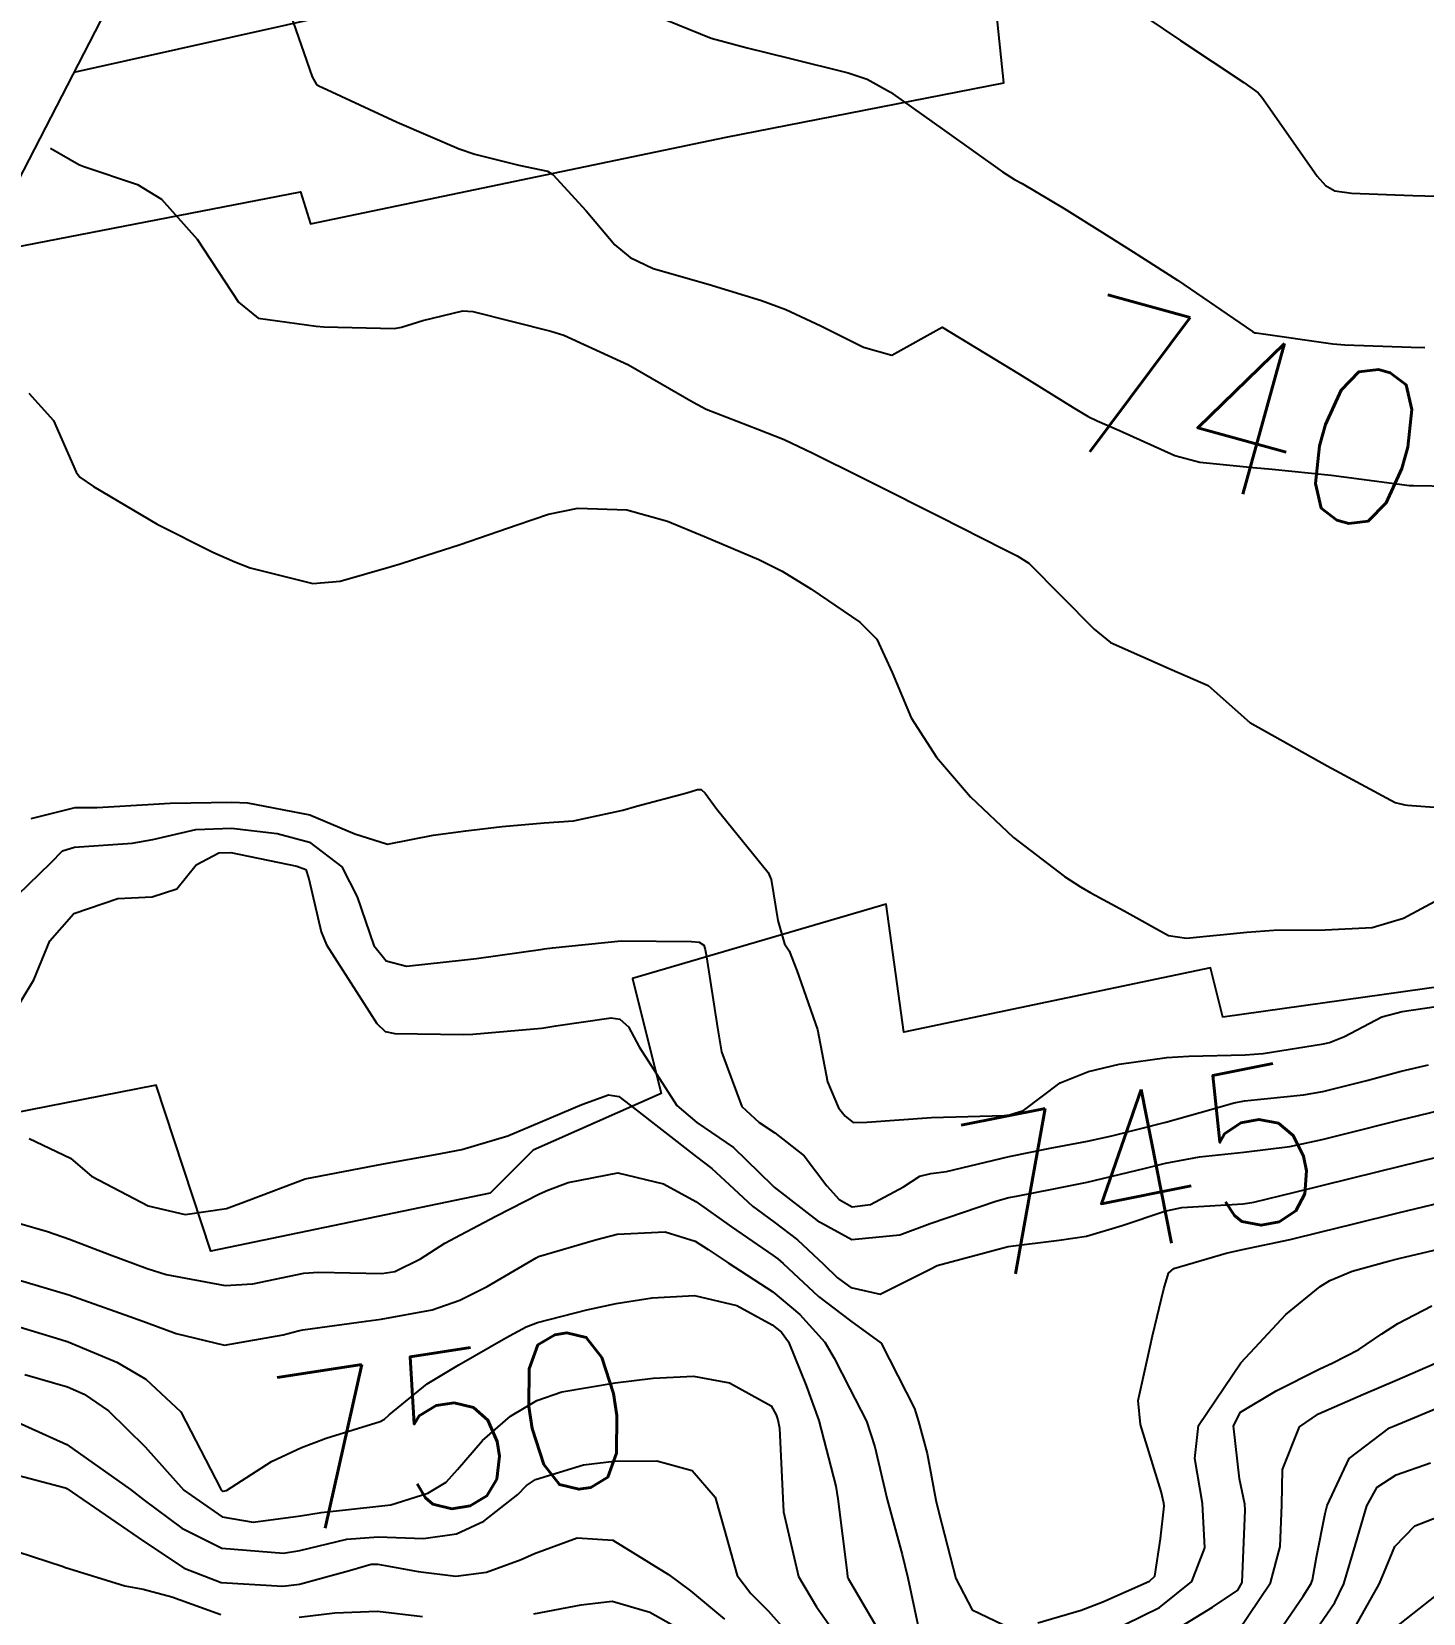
# Model space of a CAD drawing. Header units: metres. Extents: x 318500 to 325275, y 7408834 to 7428799.
# Drawn here: x 323136.06 to 323171.65, y 7419095.59 to 7419136.05 of the extents above; entities that cross this region are included whole.
import ezdxf
from ezdxf.enums import TextEntityAlignment as Align

# ---------------------------------------------------------------- set-up
doc = ezdxf.new("R2010")
doc.units = ezdxf.units.M
doc.header["$MEASUREMENT"] = 0
for name, color, linetype in [('Area', 45, 'Continuous'), ('Cotas', 45, 'Continuous'), ('Curvas de Nivel 1m', 11, 'Continuous'), ('Curvas de Nivel 5m', 15, 'Continuous'), ('Edificações', 30, 'Continuous'), ('Vias Primárias', 230, 'Continuous'), ('Vias Secundárias', 230, 'Continuous')]:
    doc.layers.add(name, color=color, linetype=linetype)
doc.styles.add('Style-STANDARD', font='STANDARD.shx')

msp = doc.modelspace()

# ---------------------------------------------------------------- linework, layer by layer
at = {"layer": 'Area'}
msp.add_lwpolyline([(323129.121, 7419119.459), (323145.525, 7419151.27)], dxfattribs=at)
at = {"layer": 'Curvas de Nivel 1m', "flags": 128}
for points, elevation in [([(323151.718, 7419136.587), (323153.44, 7419135.886), (323154.353, 7419135.639), (323155.433, 7419135.377), (323156.943, 7419135.001), (323157.425, 7419134.836), (323158.022, 7419134.504), (323159.405, 7419133.52), (323160.887, 7419132.468), (323161.198, 7419132.273), (323161.387, 7419132.166), (323162.466, 7419131.529), (323163.375, 7419130.957), (323164.229, 7419130.421), (323165.359, 7419129.697), (323167.284, 7419128.381), (323167.34, 7419128.35), (323167.375, 7419128.344), (323169.336, 7419128.067), (323169.645, 7419128.037), (323171.335, 7419127.98), (323171.685, 7419127.974)], 739), ([(323164.551, 7419136.419), (323165.441, 7419135.828), (323167.058, 7419134.753), (323167.422, 7419134.485), (323167.522, 7419134.378), (323167.788, 7419134.001), (323168.932, 7419132.357), (323169.151, 7419132.117), (323169.386, 7419131.983), (323169.813, 7419131.919), (323171.385, 7419131.857), (323172.896, 7419131.818)], 738), ([(323136.54, 7419133.07), (323137.26, 7419132.653), (323137.388, 7419132.601), (323138.763, 7419132.138), (323139.38, 7419131.768), (323140.294, 7419130.741), (323141.346, 7419129.128), (323141.849, 7419128.722), (323143.337, 7419128.516), (323143.533, 7419128.501), (323145.337, 7419128.46), (323145.517, 7419128.488), (323146.058, 7419128.663), (323147.084, 7419128.913), (323147.344, 7419128.889), (323148.358, 7419128.635), (323149.337, 7419128.391), (323149.666, 7419128.285), (323151.324, 7419127.527), (323152.974, 7419126.573), (323153.308, 7419126.392), (323154.633, 7419125.88), (323155.301, 7419125.616), (323156.038, 7419125.27), (323157.291, 7419124.646), (323157.563, 7419124.507), (323159.277, 7419123.649), (323160.921, 7419122.809), (323161.263, 7419122.643), (323161.561, 7419122.455), (323163.235, 7419120.762), (323163.653, 7419120.426), (323165.223, 7419119.721), (323166.147, 7419119.324), (323167.21, 7419118.38), (323169.194, 7419117.27), (323170.934, 7419116.332), (323171.179, 7419116.268), (323171.244, 7419116.264), (323173.177, 7419116.117)], 741), ([(323135.988, 7419126.8), (323136.616, 7419126.103), (323137.196, 7419124.781), (323137.288, 7419124.653), (323137.642, 7419124.417), (323139.271, 7419123.45), (323140.692, 7419122.736), (323141.256, 7419122.486), (323141.643, 7419122.336), (323143.249, 7419121.934), (323143.946, 7419121.993), (323145.255, 7419122.368), (323145.486, 7419122.438), (323146.165, 7419122.661), (323146.993, 7419122.924), (323147.266, 7419123.018), (323148.473, 7419123.431), (323149.276, 7419123.709), (323150.024, 7419123.864), (323151.278, 7419123.822), (323152.323, 7419123.531), (323153.269, 7419123.138), (323154.654, 7419122.549), (323155.256, 7419122.25), (323155.982, 7419121.796), (323157.236, 7419120.941), (323157.671, 7419120.506), (323158.068, 7419119.655), (323158.551, 7419118.497), (323159.195, 7419117.488), (323160.068, 7419116.477), (323161.165, 7419115.437), (323162.47, 7419114.44), (323162.886, 7419114.173), (323163.146, 7419114.022), (323164.002, 7419113.561), (323165.135, 7419112.93), (323165.593, 7419112.862), (323167.136, 7419113.017), (323167.828, 7419113.061), (323169.137, 7419113.077), (323170.341, 7419113.135), (323171.14, 7419113.375), (323172.872, 7419114.304)], 742), ([(323136.041, 7419115.923), (323137.171, 7419116.207), (323137.736, 7419116.207), (323139.173, 7419116.285), (323139.603, 7419116.316), (323141.174, 7419116.336), (323141.577, 7419116.321), (323143.17, 7419116.012), (323144.32, 7419115.526), (323145.159, 7419115.262), (323146.329, 7419115.492), (323147.164, 7419115.602), (323148.087, 7419115.716), (323149.168, 7419115.814), (323149.913, 7419115.865), (323151.173, 7419116.132), (323151.522, 7419116.239), (323152.811, 7419116.574), (323153.089, 7419116.664), (323153.181, 7419116.666), (323153.279, 7419116.569), (323153.579, 7419116.159), (323154.897, 7419114.544), (323154.967, 7419114.362), (323155.138, 7419113.314), (323155.31, 7419112.715), (323155.434, 7419112.535), (323155.626, 7419112.029), (323156.158, 7419110.524), (323156.412, 7419109.188), (323156.689, 7419108.516), (323156.859, 7419108.304), (323157.066, 7419108.141), (323157.419, 7419108.154), (323159.068, 7419108.272), (323160.928, 7419108.322), (323161.069, 7419108.339), (323161.426, 7419108.455), (323162.359, 7419109.162), (323163.085, 7419109.449), (323163.871, 7419109.639), (323165.091, 7419109.803), (323165.653, 7419109.84), (323167.092, 7419109.878), (323167.556, 7419109.91), (323169.097, 7419110.158), (323169.253, 7419110.193), (323169.638, 7419110.345), (323170.593, 7419110.85), (323171.11, 7419110.985), (323172.269, 7419111.157)], 743), ([(323135.136, 7419113.42), (323136.544, 7419114.789), (323136.846, 7419115.094), (323137.156, 7419115.19), (323138.625, 7419115.291), (323139.159, 7419115.383), (323140.258, 7419115.644), (323141.164, 7419115.672), (323142.335, 7419115.54), (323143.159, 7419115.32), (323143.986, 7419114.687), (323144.378, 7419113.917), (323144.807, 7419112.675), (323145.124, 7419112.283), (323145.644, 7419112.143), (323147.125, 7419112.302), (323147.43, 7419112.341), (323149.129, 7419112.578), (323149.164, 7419112.585), (323149.374, 7419112.616), (323151.132, 7419112.792), (323152.933, 7419112.771), (323153.132, 7419112.755), (323153.245, 7419112.682), (323153.286, 7419112.568), (323153.315, 7419112.38), (323153.599, 7419110.563), (323153.697, 7419109.955), (323154.222, 7419108.553), (323154.663, 7419108.143), (323155.063, 7419107.88), (323155.816, 7419107.287), (323156.39, 7419106.52), (323156.706, 7419106.176), (323157.042, 7419105.989), (323157.507, 7419106.042), (323158.353, 7419106.497), (323158.773, 7419106.772), (323159.053, 7419106.835), (323159.459, 7419106.889), (323161.058, 7419107.27), (323162.102, 7419107.486), (323163.062, 7419107.668), (323163.68, 7419107.807), (323165.067, 7419108.156), (323165.942, 7419108.397), (323166.809, 7419108.649), (323167.075, 7419108.695), (323168.587, 7419108.848), (323169.079, 7419108.934), (323170.205, 7419109.217), (323171.087, 7419109.457), (323171.786, 7419109.623)], 744), ([(323135.997, 7419107.734), (323137.054, 7419107.228), (323137.295, 7419107.019), (323137.589, 7419106.772), (323139.039, 7419106.016), (323139.987, 7419105.789), (323141.038, 7419105.946), (323141.607, 7419106.156), (323143.05, 7419106.7), (323145.054, 7419107.086), (323146.384, 7419107.329), (323147.058, 7419107.457), (323148.233, 7419107.804), (323149.065, 7419108.156), (323150.124, 7419108.604), (323150.812, 7419108.856), (323151.073, 7419108.813), (323151.363, 7419108.587), (323153.057, 7419107.262), (323153.455, 7419106.965), (323153.892, 7419106.557), (323154.493, 7419106), (323155.036, 7419105.606), (323155.643, 7419105.144), (323156.309, 7419104.521), (323156.669, 7419104.169), (323157.011, 7419103.923), (323157.756, 7419103.756), (323159.018, 7419104.387), (323159.22, 7419104.487), (323161.028, 7419104.97), (323162.338, 7419105.133), (323163.032, 7419105.238), (323163.95, 7419105.507), (323165.042, 7419105.879), (323165.477, 7419105.97), (323167.045, 7419106.062), (323167.317, 7419106.105), (323168.368, 7419106.36), (323169.052, 7419106.529), (323170.501, 7419106.89), (323171.057, 7419107.026), (323171.997, 7419107.254)], 746), ([(323135.034, 7419105.764), (323136.464, 7419105.353), (323137.026, 7419105.159), (323138.045, 7419104.765), (323139.015, 7419104.409), (323139.499, 7419104.259), (323141.009, 7419103.974), (323141.711, 7419104.018), (323143.014, 7419104.289), (323143.393, 7419104.315), (323145.014, 7419104.282), (323145.347, 7419104.335), (323146.005, 7419104.66), (323146.622, 7419105.058), (323147.029, 7419105.273), (323147.927, 7419105.747), (323149.046, 7419106.323), (323149.255, 7419106.409), (323149.778, 7419106.609), (323151.053, 7419106.857), (323152.217, 7419106.578), (323153.043, 7419106.124), (323153.953, 7419105.476), (323155.023, 7419104.743), (323155.14, 7419104.656), (323155.276, 7419104.536), (323156.181, 7419103.696), (323156.998, 7419103.068), (323157.786, 7419102.502), (323158.636, 7419100.831), (323158.741, 7419100.492), (323158.958, 7419099.673), (323159.181, 7419098.486), (323159.256, 7419098.164), (323159.697, 7419096.478), (323160.109, 7419095.679), (323160.898, 7419095.298)], 747), ([(323161.794, 7419095.342), (323162.902, 7419095.665), (323163.451, 7419095.878), (323164.646, 7419096.413), (323164.787, 7419096.536), (323164.926, 7419097.492), (323165.019, 7419098.329), (323165.015, 7419098.409), (323164.944, 7419098.703), (323164.415, 7419100.416), (323164.36, 7419101.033), (323164.666, 7419102.413), (323164.722, 7419102.685), (323165.012, 7419103.889), (323165.134, 7419104.292), (323165.273, 7419104.406), (323166.61, 7419104.803), (323167.028, 7419104.893), (323168.244, 7419105.149), (323169.035, 7419105.344), (323169.837, 7419105.543), (323171.043, 7419105.844), (323171.432, 7419105.936), (323172.963, 7419106.301)], 747), ([(323135.684, 7419104.126), (323137.004, 7419103.739), (323138.57, 7419103.182), (323138.994, 7419103.028), (323139.756, 7419102.742), (323140.987, 7419102.449), (323142.488, 7419102.708), (323142.876, 7419102.818), (323142.992, 7419102.842), (323144.609, 7419103.063), (323144.997, 7419103.109), (323146.304, 7419103.353), (323147.004, 7419103.596), (323147.704, 7419103.945), (323148.859, 7419104.622), (323148.959, 7419104.683), (323149.021, 7419104.713), (323150.481, 7419105.146), (323151.03, 7419105.29), (323152.259, 7419105.35), (323153.028, 7419105.106), (323153.358, 7419104.898), (323153.868, 7419104.557), (323155.009, 7419103.814), (323155.705, 7419103.234), (323156.339, 7419102.52), (323156.581, 7419102.112), (323156.978, 7419101.35), (323157.411, 7419100.506), (323157.619, 7419099.844), (323157.941, 7419098.5), (323158.324, 7419097.091), (323158.467, 7419096.494), (323158.89, 7419094.49)], 748), ([(323164.013, 7419095.304), (323164.903, 7419095.734), (323165.726, 7419096.398), (323166.058, 7419097.258), (323166.004, 7419098.394), (323165.809, 7419099.545), (323165.903, 7419100.396), (323166.986, 7419101.996), (323167.338, 7419102.375), (323168.137, 7419103.229), (323169.014, 7419103.945), (323169.261, 7419104.103), (323169.832, 7419104.342), (323170.761, 7419104.595), (323171.025, 7419104.662), (323172.36, 7419104.98)], 748), ([(323134.995, 7419103.134), (323136.133, 7419102.793), (323136.799, 7419102.594), (323136.988, 7419102.532), (323138.236, 7419102.015), (323138.978, 7419101.577), (323139.875, 7419100.741), (323140.889, 7419098.782), (323140.921, 7419098.73), (323140.94, 7419098.716), (323140.956, 7419098.713), (323141.037, 7419098.729), (323142.188, 7419099.475), (323142.957, 7419099.831), (323143.587, 7419100.064), (323144.967, 7419100.495), (323145.079, 7419100.558), (323145.197, 7419100.668), (323146.175, 7419101.462), (323146.983, 7419101.942), (323148.184, 7419102.632), (323148.703, 7419102.915), (323148.996, 7419103.029), (323150.252, 7419103.35), (323151.004, 7419103.515), (323151.929, 7419103.658), (323153.007, 7419103.717), (323154.093, 7419103.464), (323154.996, 7419102.968), (323155.235, 7419102.778), (323155.412, 7419102.534), (323155.867, 7419101.415), (323156.191, 7419100.522), (323156.622, 7419098.837), (323156.672, 7419098.514), (323156.912, 7419096.624), (323156.926, 7419096.51), (323156.94, 7419096.479), (323158.1, 7419094.498)], 749), ([(323164.895, 7419094.909), (323166.259, 7419095.745), (323166.908, 7419096.176), (323167.015, 7419096.378), (323167.094, 7419098.222), (323167.082, 7419098.378), (323166.95, 7419099.028), (323166.795, 7419100.383), (323166.974, 7419100.73), (323167.889, 7419101.276), (323168.985, 7419101.836), (323169.336, 7419101.997), (323170.001, 7419102.34), (323170.593, 7419102.737), (323171, 7419103.005), (323171.867, 7419103.457)], 749), ([(323167.445, 7419094.372), (323168.581, 7419096.029), (323168.779, 7419096.352), (323168.816, 7419096.447), (323168.92, 7419097.023), (323169.14, 7419098.144), (323169.188, 7419098.348), (323169.753, 7419099.547), (323170.781, 7419100.332), (323170.915, 7419100.386), (323170.971, 7419100.412), (323171.114, 7419100.47), (323172.979, 7419101.243)], 751), ([(323134.987, 7419100.793), (323136.957, 7419099.906), (323138.583, 7419098.755), (323138.936, 7419098.482), (323139.898, 7419097.768), (323140.918, 7419097.256), (323142.5, 7419097.122), (323142.917, 7419097.195), (323144.12, 7419097.484), (323144.923, 7419097.543), (323146.079, 7419097.502), (323146.925, 7419097.624), (323147.624, 7419097.945), (323148.491, 7419098.627), (323148.713, 7419098.853), (323148.946, 7419099.008), (323150.169, 7419099.384), (323150.953, 7419099.482), (323152.047, 7419099.486), (323152.95, 7419099.237), (323153.535, 7419098.561), (323153.774, 7419097.71), (323154.103, 7419096.552), (323154.451, 7419096.093), (323154.901, 7419095.639), (323155.419, 7419095.056)], 751), ([(323168.898, 7419095.16), (323169.39, 7419095.861), (323169.621, 7419096.343), (323169.914, 7419097.351), (323170.209, 7419098.337), (323170.466, 7419098.816), (323170.952, 7419099.132), (323171.833, 7419099.441)], 752), ([(323134.948, 7419099.317), (323136.924, 7419098.797), (323136.94, 7419098.792), (323136.955, 7419098.78), (323138.92, 7419097.435), (323139.959, 7419096.74), (323140.906, 7419096.373), (323142.479, 7419096.28), (323142.906, 7419096.335), (323144.185, 7419096.681), (323144.744, 7419096.841), (323144.913, 7419096.848), (323145.938, 7419096.66), (323146.909, 7419096.534), (323147.688, 7419096.638), (323148.579, 7419096.961), (323148.917, 7419097.117), (323150.011, 7419097.516), (323150.923, 7419097.458), (323152.347, 7419096.576), (323152.906, 7419096.16), (323153.779, 7419095.437)], 752), ([(323169.94, 7419095.299), (323170.523, 7419096.334), (323170.637, 7419096.61), (323170.924, 7419097.294), (323171.434, 7419097.821), (323172.657, 7419098.304)], 753), ([(323134.919, 7419097.419), (323136.859, 7419096.781), (323136.895, 7419096.765), (323138.441, 7419096.293), (323138.905, 7419096.205), (323139.638, 7419096.007), (323140.898, 7419095.555)], 753), ([(323170.899, 7419095.187), (323172.31, 7419096.309), (323172.661, 7419096.557), (323172.915, 7419096.619), (323174.824, 7419096.359), (323174.911, 7419096.338), (323175.164, 7419096.267), (323176.905, 7419095.746), (323178.151, 7419095.48)], 754), ([(323148.9, 7419095.574), (323150.108, 7419095.808), (323150.903, 7419095.898), (323151.867, 7419095.614), (323152.895, 7419095.036)], 753), ([(323142.898, 7419095.487), (323143.809, 7419095.596), (323144.9, 7419095.642), (323146.054, 7419095.503)], 753)]:
    msp.add_lwpolyline(points, dxfattribs=dict(at, elevation=elevation))
at = {"layer": 'Curvas de Nivel 5m', "flags": 128}
for points, elevation in [([(323142.596, 7419136.713), (323143.228, 7419134.898), (323143.338, 7419134.701), (323143.419, 7419134.654), (323143.496, 7419134.622), (323145.406, 7419133.735), (323146.992, 7419133.058), (323147.394, 7419132.922), (323148.52, 7419132.633), (323149.248, 7419132.482), (323149.388, 7419132.394), (323150.237, 7419131.465), (323150.973, 7419130.596), (323151.365, 7419130.27), (323151.952, 7419129.994), (323153.355, 7419129.591), (323154.727, 7419129.171), (323155.346, 7419128.941), (323156.237, 7419128.527), (323157.332, 7419127.98), (323158.055, 7419127.777), (323159.34, 7419128.49), (323161.322, 7419127.29), (323162.696, 7419126.439), (323163.08, 7419126.206), (323163.307, 7419126.098), (323163.879, 7419125.849), (323165.298, 7419125.212), (323165.938, 7419125.042), (323167.295, 7419124.902), (323167.78, 7419124.858), (323169.294, 7419124.703), (323171.168, 7419124.455), (323171.291, 7419124.441), (323171.4, 7419124.437), (323173.291, 7419124.405)], 740), ([(323135.512, 7419110.804), (323136.112, 7419111.798), (323136.524, 7419112.789), (323137.137, 7419113.495), (323138.257, 7419113.879), (323139.142, 7419113.92), (323139.766, 7419114.121), (323140.268, 7419114.739), (323140.845, 7419115.043), (323141.155, 7419115.052), (323142.836, 7419114.705), (323143.067, 7419114.619), (323143.147, 7419114.382), (323143.458, 7419113.02), (323143.601, 7419112.693), (323144.495, 7419111.293), (323144.883, 7419110.673), (323145.097, 7419110.47), (323145.345, 7419110.419), (323147.096, 7419110.392), (323147.341, 7419110.401), (323149.099, 7419110.556), (323149.154, 7419110.564), (323149.467, 7419110.614), (323150.875, 7419110.822), (323151.103, 7419110.789), (323151.325, 7419110.588), (323151.598, 7419110.079), (323152.561, 7419108.575), (323153.066, 7419108.143), (323154.007, 7419107.503), (323154.994, 7419106.541), (323155.024, 7419106.515), (323155.049, 7419106.493), (323156.151, 7419105.637), (323157.03, 7419105.154), (323158.264, 7419105.266), (323159.036, 7419105.56), (323160.715, 7419106.135), (323161.046, 7419106.221), (323161.248, 7419106.256), (323162.2, 7419106.443), (323163.052, 7419106.621), (323164.507, 7419106.964), (323165.057, 7419107.103), (323165.928, 7419107.266), (323167.06, 7419107.382), (323168.232, 7419107.533), (323169.064, 7419107.713), (323169.572, 7419107.838), (323171.069, 7419108.208), (323171.529, 7419108.323), (323172.757, 7419108.623)], 745), ([(323166.897, 7419095.117), (323167.74, 7419096.368), (323167.991, 7419097.297), (323168.035, 7419098.364), (323168.049, 7419099.268), (323168.484, 7419100.357), (323168.973, 7419100.694), (323170.122, 7419101.195), (323170.982, 7419101.557), (323172.688, 7419102.305)], 750), ([(323135.884, 7419101.701), (323136.976, 7419101.378), (323137.396, 7419101.195), (323138.023, 7419100.764), (323138.956, 7419099.847), (323139.95, 7419098.74), (323140.93, 7419098.052), (323141.725, 7419097.922), (323142.931, 7419098.08), (323143.46, 7419098.164), (323144.935, 7419098.325), (323145.241, 7419098.361), (323146.191, 7419098.657), (323146.654, 7419098.943), (323146.949, 7419099.264), (323147.589, 7419100.012), (323148.307, 7419100.63), (323148.974, 7419101.029), (323149.62, 7419101.254), (323150.979, 7419101.486), (323151.956, 7419101.605), (323152.981, 7419101.652), (323153.909, 7419101.486), (323154.974, 7419100.891), (323155.096, 7419100.663), (323155.139, 7419100.537), (323155.181, 7419100.323), (323155.266, 7419098.535), (323155.289, 7419098.18), (323155.666, 7419096.529), (323156.132, 7419095.751), (323156.892, 7419094.68)], 750)]:
    msp.add_lwpolyline(points, dxfattribs=dict(at, elevation=elevation))
at = {"layer": 'Edificações'}
for points in [[(323134.747, 7419130.368), (323142.933, 7419131.958), (323143.186, 7419131.136), (323153.823, 7419133.349), (323160.92, 7419134.745), (323160.54, 7419138.445)], [(323174.228, 7419111.923), (323166.524, 7419110.839), (323166.209, 7419112.098), (323158.365, 7419110.455), (323157.909, 7419113.733), (323151.425, 7419111.827), (323152.155, 7419108.89), (323148.883, 7419107.433), (323147.781, 7419106.337), (323140.636, 7419104.853), (323139.237, 7419109.101), (323131.805, 7419107.638)]]:
    msp.add_lwpolyline(points, dxfattribs=at)
at = {"layer": 'Vias Primárias'}
for points in [[(323715.644, 7420145.548, 0), (323709.04, 7420132.939)], [(323831.088, 7420001.787, 0), (323833.844, 7420008.443, 0.220888)], [(323279.789, 7418999.69), (323281.849, 7418998.691, 0.086732), (323287.302, 7419013.079), (323289.549, 7419023.872), (323285.084, 7419072.963), (323282.587, 7419116.096), (323281.459, 7419130.731, 0.413535), (323275.814, 7419135.579), (323258.837, 7419139.573), (323227.46, 7419146.392), (323224.744, 7419146.67), (323219.346, 7419147.561, 0.144494), (323207.235, 7419146.154, 0.053656), (323199.085, 7419142.771, -0.131347), (323170.338, 7419141.925), (323157.367, 7419139.528), (323137.137, 7419135.004)]]:
    msp.add_lwpolyline(points, format="xyb", dxfattribs=at)
at = {"layer": 'Vias Secundárias'}
msp.add_lwpolyline([(323105.774, 7419035.938, 0), (323119.345, 7419039.41, -0.031689)], format="xyb", dxfattribs=at)

# ---------------------------------------------------------------- texts
at = {"layer": 'Cotas', "style": 'Style-STANDARD'}
for s, rotation, p in [('740', 344.56, (323167.112, 7419126.271, 740)), ('745', 11.1907, (323164.358, 7419106.932, 745)), ('750', 8.7426, (323146.81, 7419100.288, 750))]:
    msp.add_text(s, height=4, rotation=rotation, dxfattribs=at).set_placement(p, align=Align.MIDDLE_CENTER)

doc.saveas('drawing.dxf')
